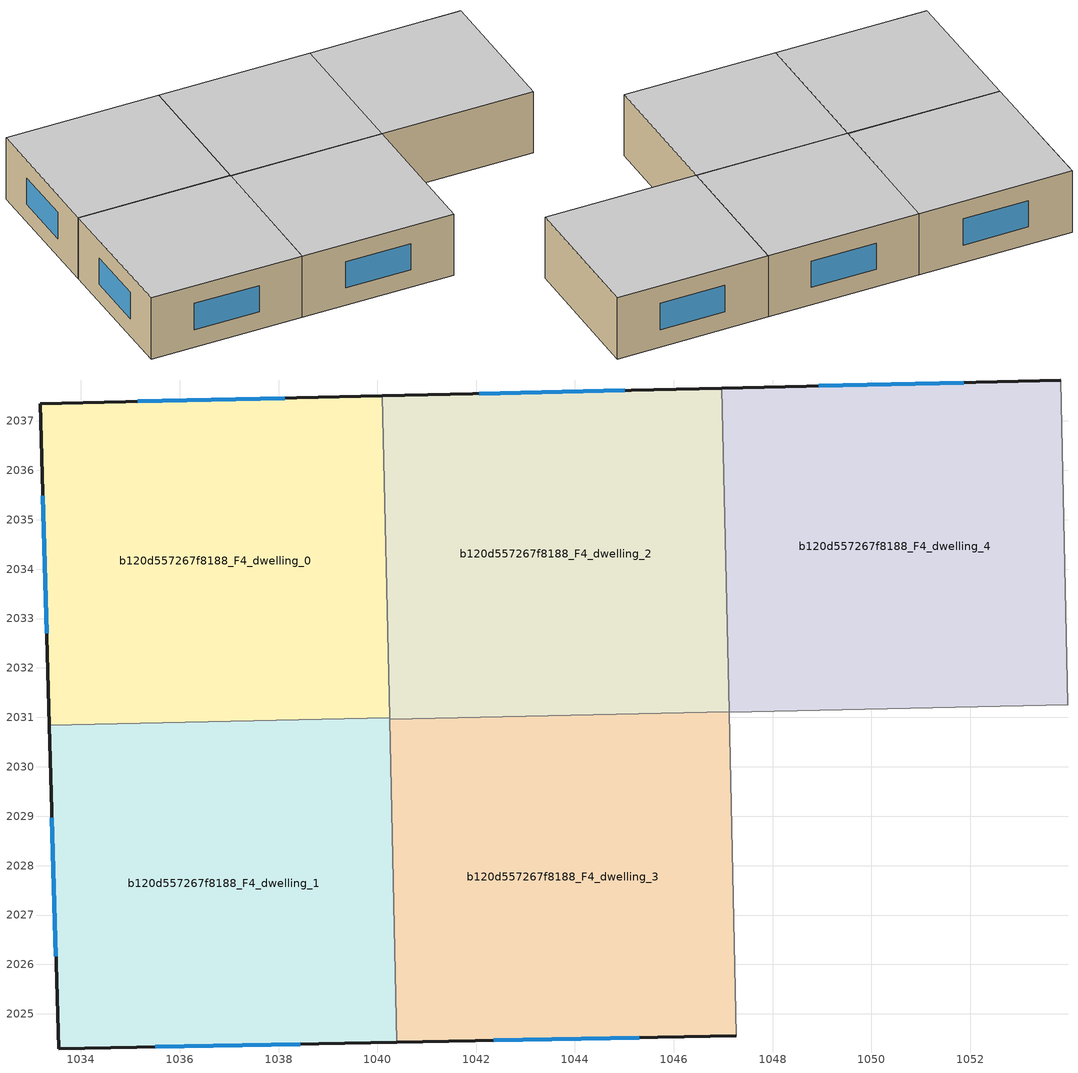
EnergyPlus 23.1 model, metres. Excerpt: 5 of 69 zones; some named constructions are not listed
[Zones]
b120d557267f8188_F4_dwelling_0
 floor to b120d557267f8188_F3_dwelling_0 (EU_floor_Construction): 1040.1,2037.51 1040.25,2030.99 1033.36,2030.84 1033.17,2037.35 z12
 wall outside (EU_wall_Construction): 1040.1,2037.51 1033.17,2037.35 1033.36,2030.84 z12:15
 wall to b120d557267f8188_F4_dwelling_1 (EU_wall_Construction): 1033.36,2030.84 1040.25,2030.99 z12:15
 wall to b120d557267f8188_F4_dwelling_2 (EU_wall_Construction): 1040.25,2030.99 1040.1,2037.51 z12:15
 window (EU_Window_Construction): 1033.22,2035.49 1033.31,2032.7 / 1038.12,2037.46 1035.15,2037.39 z12.86:14.14
 ceiling to b120d557267f8188_F5_dwelling_0 (EU_floor_Construction): 1040.25,2030.99 1040.1,2037.51 1033.17,2037.35 1033.36,2030.84 z15
b120d557267f8188_F4_dwelling_1
 floor to b120d557267f8188_F3_dwelling_1 (EU_floor_Construction): 1040.25,2030.99 1040.39,2024.43 1033.55,2024.29 1033.36,2030.84 z12
 wall outside (EU_wall_Construction): 1033.36,2030.84 1033.55,2024.29 1040.39,2024.43 z12:15
 wall to b120d557267f8188_F4_dwelling_3 (EU_wall_Construction): 1040.39,2024.43 1040.25,2030.96 z12:15
 wall to b120d557267f8188_F4_dwelling_2 (EU_wall_Construction): 1040.25,2030.96 1040.25,2030.99 z12:15
 window (EU_Window_Construction): 1033.41,2028.97 1033.49,2026.16 / 1035.5,2024.33 1038.44,2024.39 z12.86:14.14
 ceiling to b120d557267f8188_F5_dwelling_1 (EU_floor_Construction): 1040.39,2024.43 1040.25,2030.99 1033.36,2030.84 1033.55,2024.29 z15
b120d557267f8188_F4_dwelling_2
 floor to b120d557267f8188_F3_dwelling_2 (EU_floor_Construction): 1046.97,2037.67 1047.12,2031.12 1040.25,2030.96 1040.1,2037.51 z12
 wall outside (EU_wall_Construction): 1046.97,2037.67 1040.1,2037.51 z12:15
 wall to b120d557267f8188_F4_dwelling_3 (EU_wall_Construction): 1040.25,2030.96 1047.12,2031.12 z12:15
 wall to b120d557267f8188_F4_dwelling_4 (EU_wall_Construction): 1047.12,2031.12 1046.97,2037.67 z12:15
 window (EU_Window_Construction): 1045.01,2037.62 1042.06,2037.55 z12.86:14.14
 ceiling to b120d557267f8188_F5_dwelling_2 (EU_floor_Construction): 1047.12,2031.12 1046.97,2037.67 1040.1,2037.51 1040.25,2030.96 z15
b120d557267f8188_F4_dwelling_3
 floor to b120d557267f8188_F3_dwelling_3 (EU_floor_Construction): 1047.12,2031.12 1047.27,2024.56 1040.39,2024.43 1040.25,2030.96 z12
 wall outside (EU_wall_Construction): 1040.39,2024.43 1047.27,2024.56 z12:15
 wall to b120d557267f8188_F4_dwelling_5 (EU_wall_Construction): 1047.27,2024.56 1047.12,2031.11 z12:15
 window (EU_Window_Construction): 1042.36,2024.46 1045.3,2024.52 z12.86:14.14
 ceiling to b120d557267f8188_F5_dwelling_3 (EU_floor_Construction): 1047.27,2024.56 1047.12,2031.12 1040.25,2030.96 1040.39,2024.43 z15
b120d557267f8188_F4_dwelling_4
 floor to b120d557267f8188_F3_dwelling_4 (EU_floor_Construction): 1053.83,2037.82 1053.98,2031.26 1047.12,2031.11 1046.97,2037.67 z12
 wall outside (EU_wall_Construction): 1053.83,2037.82 1046.97,2037.67 z12:15
 wall to b120d557267f8188_F4_dwelling_5 (EU_wall_Construction): 1047.12,2031.11 1053.98,2031.26 z12:15
 wall to b120d557267f8188_F4_dwelling_6 (EU_wall_Construction): 1053.98,2031.26 1053.83,2037.82 z12:15
 window (EU_Window_Construction): 1051.87,2037.78 1048.93,2037.71 z12.86:14.14
 ceiling to b120d557267f8188_F5_dwelling_4 (EU_floor_Construction): 1053.98,2031.26 1053.83,2037.82 1046.97,2037.67 1047.12,2031.11 z15
[HVACTEMPLATE:THERMOSTAT] Constant Heating Setpoint=20; Constant Cooling Setpoint=50
EU_HeatOnly_b120d557267f8188_F0_dwelling_0; EU_HeatOnly_b120d557267f8188_F0_dwelling_1; EU_HeatOnly_b120d557267f8188_F0_dwelling_2; EU_HeatOnly_b120d557267f8188_F0_dwelling_3; EU_HeatOnly_b120d557267f8188_F0_dwelling_4; EU_HeatOnly_b120d557267f8188_F0_dwelling_5; EU_HeatOnly_b120d557267f8188_F0_dwelling_6; EU_HeatOnly_b120d557267f8188_F0_dwelling_7; EU_HeatOnly_b120d557267f8188_F0_dwelling_8; EU_HeatOnly_b120d557267f8188_F0_dwelling_9; EU_HeatOnly_b120d557267f8188_F0_dwelling_10; EU_HeatOnly_b120d557267f8188_F0_dwelling_11; EU_HeatOnly_b120d557267f8188_F1_dwelling_0; EU_HeatOnly_b120d557267f8188_F1_dwelling_1; EU_HeatOnly_b120d557267f8188_F1_dwelling_2; EU_HeatOnly_b120d557267f8188_F1_dwelling_3; EU_HeatOnly_b120d557267f8188_F1_dwelling_4; EU_HeatOnly_b120d557267f8188_F1_dwelling_5; EU_HeatOnly_b120d557267f8188_F1_dwelling_6; EU_HeatOnly_b120d557267f8188_F1_dwelling_7; EU_HeatOnly_b120d557267f8188_F1_dwelling_8; EU_HeatOnly_b120d557267f8188_F1_dwelling_9; EU_HeatOnly_b120d557267f8188_F1_dwelling_10; EU_HeatOnly_b120d557267f8188_F1_dwelling_11; EU_HeatOnly_b120d557267f8188_F2_dwelling_0; EU_HeatOnly_b120d557267f8188_F2_dwelling_1; EU_HeatOnly_b120d557267f8188_F2_dwelling_2; EU_HeatOnly_b120d557267f8188_F2_dwelling_3; EU_HeatOnly_b120d557267f8188_F2_dwelling_4; EU_HeatOnly_b120d557267f8188_F2_dwelling_5; EU_HeatOnly_b120d557267f8188_F2_dwelling_6; EU_HeatOnly_b120d557267f8188_F2_dwelling_7; EU_HeatOnly_b120d557267f8188_F2_dwelling_8; EU_HeatOnly_b120d557267f8188_F2_dwelling_9; EU_HeatOnly_b120d557267f8188_F2_dwelling_10; EU_HeatOnly_b120d557267f8188_F2_dwelling_11; EU_HeatOnly_b120d557267f8188_F3_dwelling_0; EU_HeatOnly_b120d557267f8188_F3_dwelling_1; EU_HeatOnly_b120d557267f8188_F3_dwelling_2; EU_HeatOnly_b120d557267f8188_F3_dwelling_3; EU_HeatOnly_b120d557267f8188_F3_dwelling_4; EU_HeatOnly_b120d557267f8188_F3_dwelling_5; EU_HeatOnly_b120d557267f8188_F3_dwelling_6; EU_HeatOnly_b120d557267f8188_F3_dwelling_7; EU_HeatOnly_b120d557267f8188_F3_dwelling_8; EU_HeatOnly_b120d557267f8188_F3_dwelling_9; EU_HeatOnly_b120d557267f8188_F3_dwelling_10; EU_HeatOnly_b120d557267f8188_F4_dwelling_0; EU_HeatOnly_b120d557267f8188_F4_dwelling_1; EU_HeatOnly_b120d557267f8188_F4_dwelling_2; EU_HeatOnly_b120d557267f8188_F4_dwelling_3; EU_HeatOnly_b120d557267f8188_F4_dwelling_4; EU_HeatOnly_b120d557267f8188_F4_dwelling_5; EU_HeatOnly_b120d557267f8188_F4_dwelling_6; EU_HeatOnly_b120d557267f8188_F4_dwelling_7; EU_HeatOnly_b120d557267f8188_F4_dwelling_8; EU_HeatOnly_b120d557267f8188_F4_dwelling_9; EU_HeatOnly_b120d557267f8188_F4_dwelling_10; EU_HeatOnly_b120d557267f8188_F5_dwelling_0; EU_HeatOnly_b120d557267f8188_F5_dwelling_1; EU_HeatOnly_b120d557267f8188_F5_dwelling_2; EU_HeatOnly_b120d557267f8188_F5_dwelling_3; EU_HeatOnly_b120d557267f8188_F5_dwelling_4; EU_HeatOnly_b120d557267f8188_F5_dwelling_5; EU_HeatOnly_b120d557267f8188_F5_dwelling_6; EU_HeatOnly_b120d557267f8188_F5_dwelling_7; EU_HeatOnly_b120d557267f8188_F5_dwelling_8; EU_HeatOnly_b120d557267f8188_F5_dwelling_9; EU_HeatOnly_b120d557267f8188_F5_dwelling_10
[SCHEDULE:CONSTANT]
Name | Hourly Value
EU_AlwaysOn | 1
EU_CoolingOff | 0
[SCHEDULE:FILE] Column Number=1; Rows to Skip at Top=0; Number of Hours of Data=8760; Column Separator=Comma; Interpolate to Timestep=No; Minutes per Item=60; Adjust Schedule for Daylight Savings=Yes
Name | File
EU_Step8_GainSchedule_b120d557267f8188_F1_dwelling_5_f000 | ../../schedules/b120d557267f8188/b120d557267f8188_F1_dwelling_5_f000_gain.csv
EU_Step8_GainSchedule_b120d557267f8188_F1_dwelling_6_f000 | ../../schedules/b120d557267f8188/b120d557267f8188_F1_dwelling_6_f000_gain.csv
EU_Step8_GainSchedule_b120d557267f8188_F1_dwelling_7_f000 | ../../schedules/b120d557267f8188/b120d557267f8188_F1_dwelling_7_f000_gain.csv
EU_Step8_GainSchedule_b120d557267f8188_F1_dwelling_8_f000 | ../../schedules/b120d557267f8188/b120d557267f8188_F1_dwelling_8_f000_gain.csv
EU_Step8_GainSchedule_b120d557267f8188_F1_dwelling_9_f000 | ../../schedules/b120d557267f8188/b120d557267f8188_F1_dwelling_9_f000_gain.csv
EU_Step8_GainSchedule_b120d557267f8188_F1_dwelling_10_f000 | ../../schedules/b120d557267f8188/b120d557267f8188_F1_dwelling_10_f000_gain.csv
EU_Step8_GainSchedule_b120d557267f8188_F1_dwelling_11_f000 | ../../schedules/b120d557267f8188/b120d557267f8188_F1_dwelling_11_f000_gain.csv
EU_Step8_GainSchedule_b120d557267f8188_F2_dwelling_0_f000 | ../../schedules/b120d557267f8188/b120d557267f8188_F2_dwelling_0_f000_gain.csv
EU_Step8_GainSchedule_b120d557267f8188_F2_dwelling_1_f000 | ../../schedules/b120d557267f8188/b120d557267f8188_F2_dwelling_1_f000_gain.csv
EU_Step8_GainSchedule_b120d557267f8188_F2_dwelling_2_f000 | ../../schedules/b120d557267f8188/b120d557267f8188_F2_dwelling_2_f000_gain.csv
EU_Step8_GainSchedule_b120d557267f8188_F2_dwelling_3_f000 | ../../schedules/b120d557267f8188/b120d557267f8188_F2_dwelling_3_f000_gain.csv
EU_Step8_GainSchedule_b120d557267f8188_F2_dwelling_4_f000 | ../../schedules/b120d557267f8188/b120d557267f8188_F2_dwelling_4_f000_gain.csv
EU_Step8_GainSchedule_b120d557267f8188_F2_dwelling_5_f000 | ../../schedules/b120d557267f8188/b120d557267f8188_F2_dwelling_5_f000_gain.csv
EU_Step8_GainSchedule_b120d557267f8188_F2_dwelling_6_f000 | ../../schedules/b120d557267f8188/b120d557267f8188_F2_dwelling_6_f000_gain.csv
EU_Step8_GainSchedule_b120d557267f8188_F2_dwelling_7_f000 | ../../schedules/b120d557267f8188/b120d557267f8188_F2_dwelling_7_f000_gain.csv
EU_Step8_GainSchedule_b120d557267f8188_F2_dwelling_8_f000 | ../../schedules/b120d557267f8188/b120d557267f8188_F2_dwelling_8_f000_gain.csv
EU_Step8_GainSchedule_b120d557267f8188_F2_dwelling_9_f000 | ../../schedules/b120d557267f8188/b120d557267f8188_F2_dwelling_9_f000_gain.csv
EU_Step8_GainSchedule_b120d557267f8188_F2_dwelling_10_f000 | ../../schedules/b120d557267f8188/b120d557267f8188_F2_dwelling_10_f000_gain.csv
EU_Step8_GainSchedule_b120d557267f8188_F2_dwelling_11_f000 | ../../schedules/b120d557267f8188/b120d557267f8188_F2_dwelling_11_f000_gain.csv
EU_Step8_GainSchedule_b120d557267f8188_F5_dwelling_3_f000 | ../../schedules/b120d557267f8188/b120d557267f8188_F5_dwelling_3_f000_gain.csv
EU_Step8_GainSchedule_b120d557267f8188_F5_dwelling_4_f000 | ../../schedules/b120d557267f8188/b120d557267f8188_F5_dwelling_4_f000_gain.csv
EU_Step8_GainSchedule_b120d557267f8188_F5_dwelling_5_f000 | ../../schedules/b120d557267f8188/b120d557267f8188_F5_dwelling_5_f000_gain.csv
EU_Step8_GainSchedule_b120d557267f8188_F5_dwelling_6_f000 | ../../schedules/b120d557267f8188/b120d557267f8188_F5_dwelling_6_f000_gain.csv
EU_Step8_GainSchedule_b120d557267f8188_F5_dwelling_7_f000 | ../../schedules/b120d557267f8188/b120d557267f8188_F5_dwelling_7_f000_gain.csv
EU_Step8_GainSchedule_b120d557267f8188_F5_dwelling_8_f000 | ../../schedules/b120d557267f8188/b120d557267f8188_F5_dwelling_8_f000_gain.csv
EU_Step8_GainSchedule_b120d557267f8188_F5_dwelling_9_f000 | ../../schedules/b120d557267f8188/b120d557267f8188_F5_dwelling_9_f000_gain.csv
EU_Step8_GainSchedule_b120d557267f8188_F5_dwelling_10_f000 | ../../schedules/b120d557267f8188/b120d557267f8188_F5_dwelling_10_f000_gain.csv
